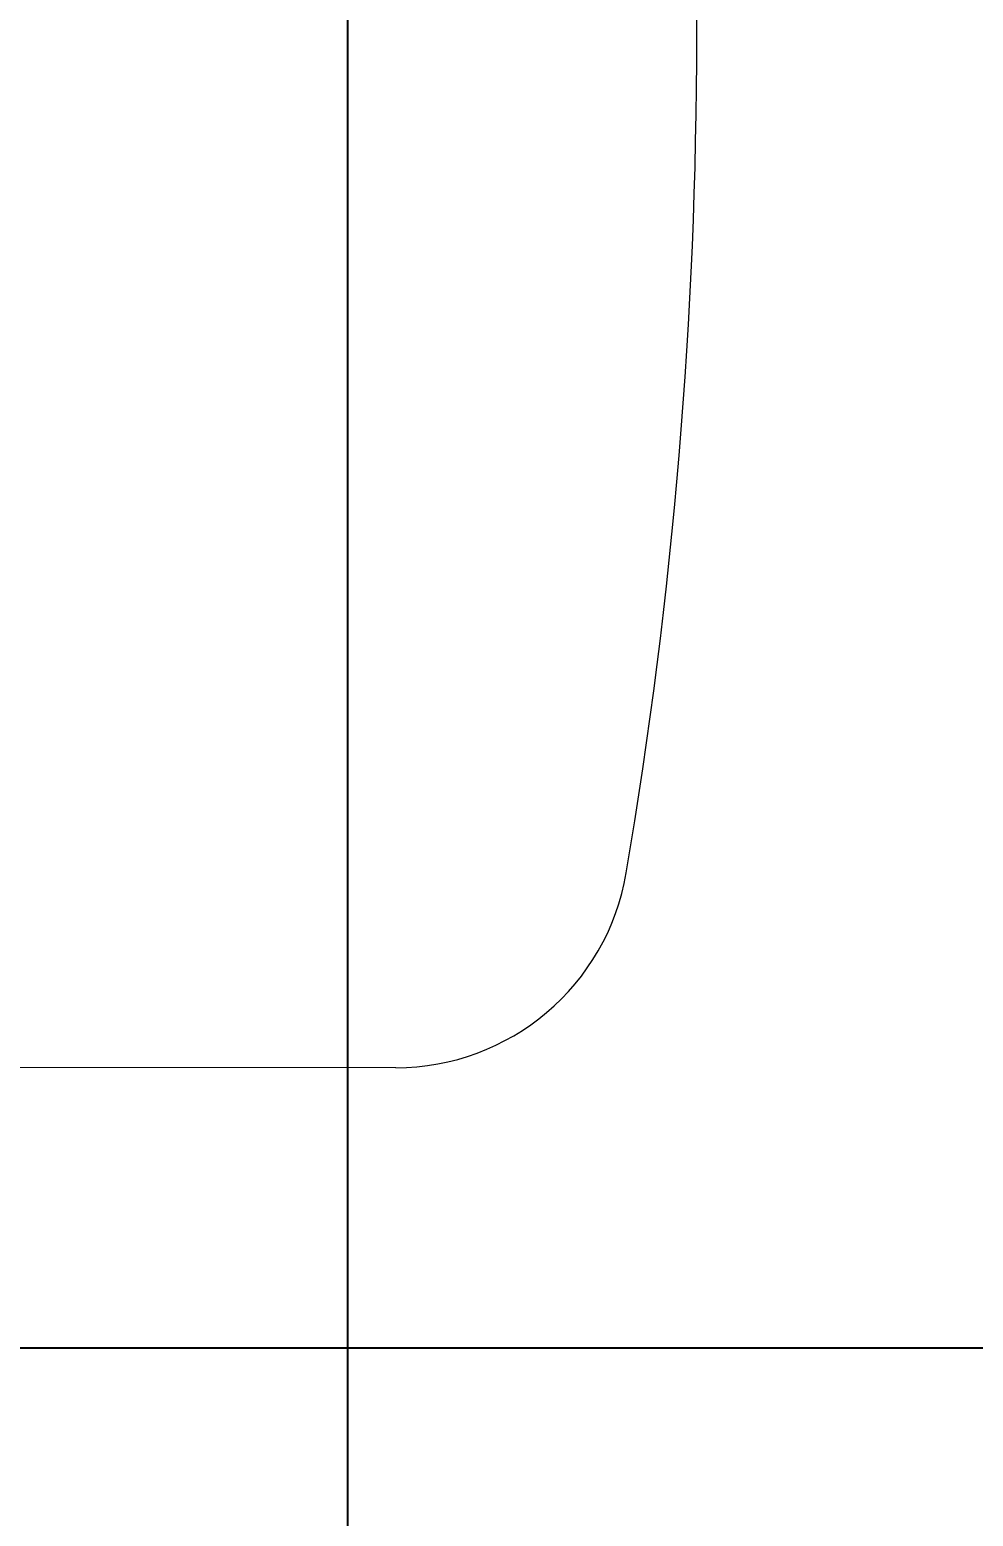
# Model space of a CAD drawing. Extents: x -12260 to 304645, y -29287 to 19916.
# Drawn here: x 45307.9 to 45509.8, y -3736 to -3418.2 of the extents above; entities that cross this region are included whole.
import ezdxf
from ezdxf import colors
from ezdxf.entities.mleader import LeaderData, LeaderLine
from ezdxf.math import Vec2, Vec3

# ---------------------------------------------------------------- set-up
doc = ezdxf.new("R2010")
doc.units = 0
doc.header["$LTSCALE"] = 0.25
doc.linetypes.add('DASHDOT', pattern=[25.4, 12.7, -6.35, 0, -6.35])
doc.layers.add('01-First Floor$0$FALSE CEILING', color=251, linetype='Continuous')
for name, color, linetype, lineweight in [('01-First Floor$0$LOADING', 253, 'Continuous', 5), ('E-LITE-CLNG-CNDT', 6, 'DASHDOT', 35), ('T-DATA-TEXT', 2, 'Continuous', 25)]:
    doc.layers.add(name, color=color, linetype=linetype, lineweight=lineweight)
doc.styles.add('DC_Elc_Romans', font='elc_romans.shx', dxfattribs={"width": 0.7})

# ---------------------------------------------------------------- blocks, each defined once
blk = doc.blocks.new('01-First Floor$0$GF21018-P')
at = {"color": 0}
blk.add_line((0.22049, 0.47563), (0.22049, 0.0675), dxfattribs=at)
for centre, radius, start, end in [((-0.0001, -0.52948), 1.06948, 80.36712, 99.63288), ((0.17049, 0.47563), 0.05, 0, 80.3671)]:
    blk.add_arc(centre, radius, start, end, dxfattribs=at)
blk = doc.blocks.new('01-First Floor')
at = {"layer": '01-First Floor$0$FALSE CEILING', "linetype": 'Continuous'}
for p, q in [((45376, -6100), (45376, -2810)), ((44776, -3700), (48976, -3700))]:
    blk.add_line(p, q, dxfattribs=at)
at = {"layer": '01-First Floor$0$LOADING', "extrusion": (-7.77426e-06, 2.24021e-05, 1), "xscale": 1000, "yscale": 1000, "zscale": 1000, "rotation": 269.9985892449479}
blk.add_blockref('01-First Floor$0$GF21018-P', (44910.62, -3419.58, -0.55), dxfattribs=at)
blk = doc.blocks.new('DC_Arrow-ArrowEllipse')
at = {"color": 0}
blk.add_ellipse((0, 0), major_axis=(0.4, 0), ratio=0.4, dxfattribs=at)
at = {"color": 0, "ltscale": 0.5}
blk.add_solid([(-1.4, 0.1667), (-0.4, 0), (-1.4, -0.1667)], dxfattribs=at)

msp = doc.modelspace()

# ---------------------------------------------------------------- block references
at = {"layer": 'E-LITE-CLNG-CNDT'}
msp.add_blockref('01-First Floor', (0, 0), dxfattribs=at)

# ---------------------------------------------------------------- leaders
at = {"layer": 'T-DATA-TEXT'}
ml = msp.add_multileader_mtext('Standard', dxfattribs=at)
ml.set_content('LINE 9 TO SOUND RACK\\PIN DATA ROOM  ', color=256, style='DC_Elc_Romans')
ml.set_leader_properties(color=45)
ml.set_arrow_properties(name='DC_Arrow-ArrowEllipse')
ml.build(insert=Vec2(0, 0))
ml.multileader.update_dxf_attribs({"dogleg_length": 2, "arrow_head_size": 200, "scale": 100})
ctx = ml.context
ctx.base_point, ctx.scale, ctx.char_height, ctx.arrow_head_size, ctx.landing_gap_size, ctx.plane_origin = Vec3(16665.16, -4318.22), 100, 200, 200, 200, Vec3(27116.83, 2558.34)
notes = []
notes.append((ctx, [(0, (1, 1, 0), (16465.16, -4318.22), (1, 0), 200, [(0, [(15276, -3169.04)], 0, [])])]))
ctx.mtext.insert, ctx.mtext.width, ctx.mtext.flow_direction = Vec3(16865.16, -4218.22), 2820.2952, 5
for ctx, leaders in notes:
    for number, flags, end, landing, length, lines in leaders:
        leader = LeaderData()
        leader.index, (leader.has_last_leader_line, leader.has_dogleg_vector, leader.attachment_direction) = number, flags
        leader.last_leader_point, leader.dogleg_vector, leader.dogleg_length = Vec3(end), Vec3(landing), length
        for number, points, colour, breaks in lines:
            line = LeaderLine()
            line.index, line.vertices, line.color, line.breaks = number, Vec3.list(points), colors.encode_raw_color(colour), breaks
            leader.lines.append(line)
        ctx.leaders.append(leader)

doc.saveas('drawing.dxf')
